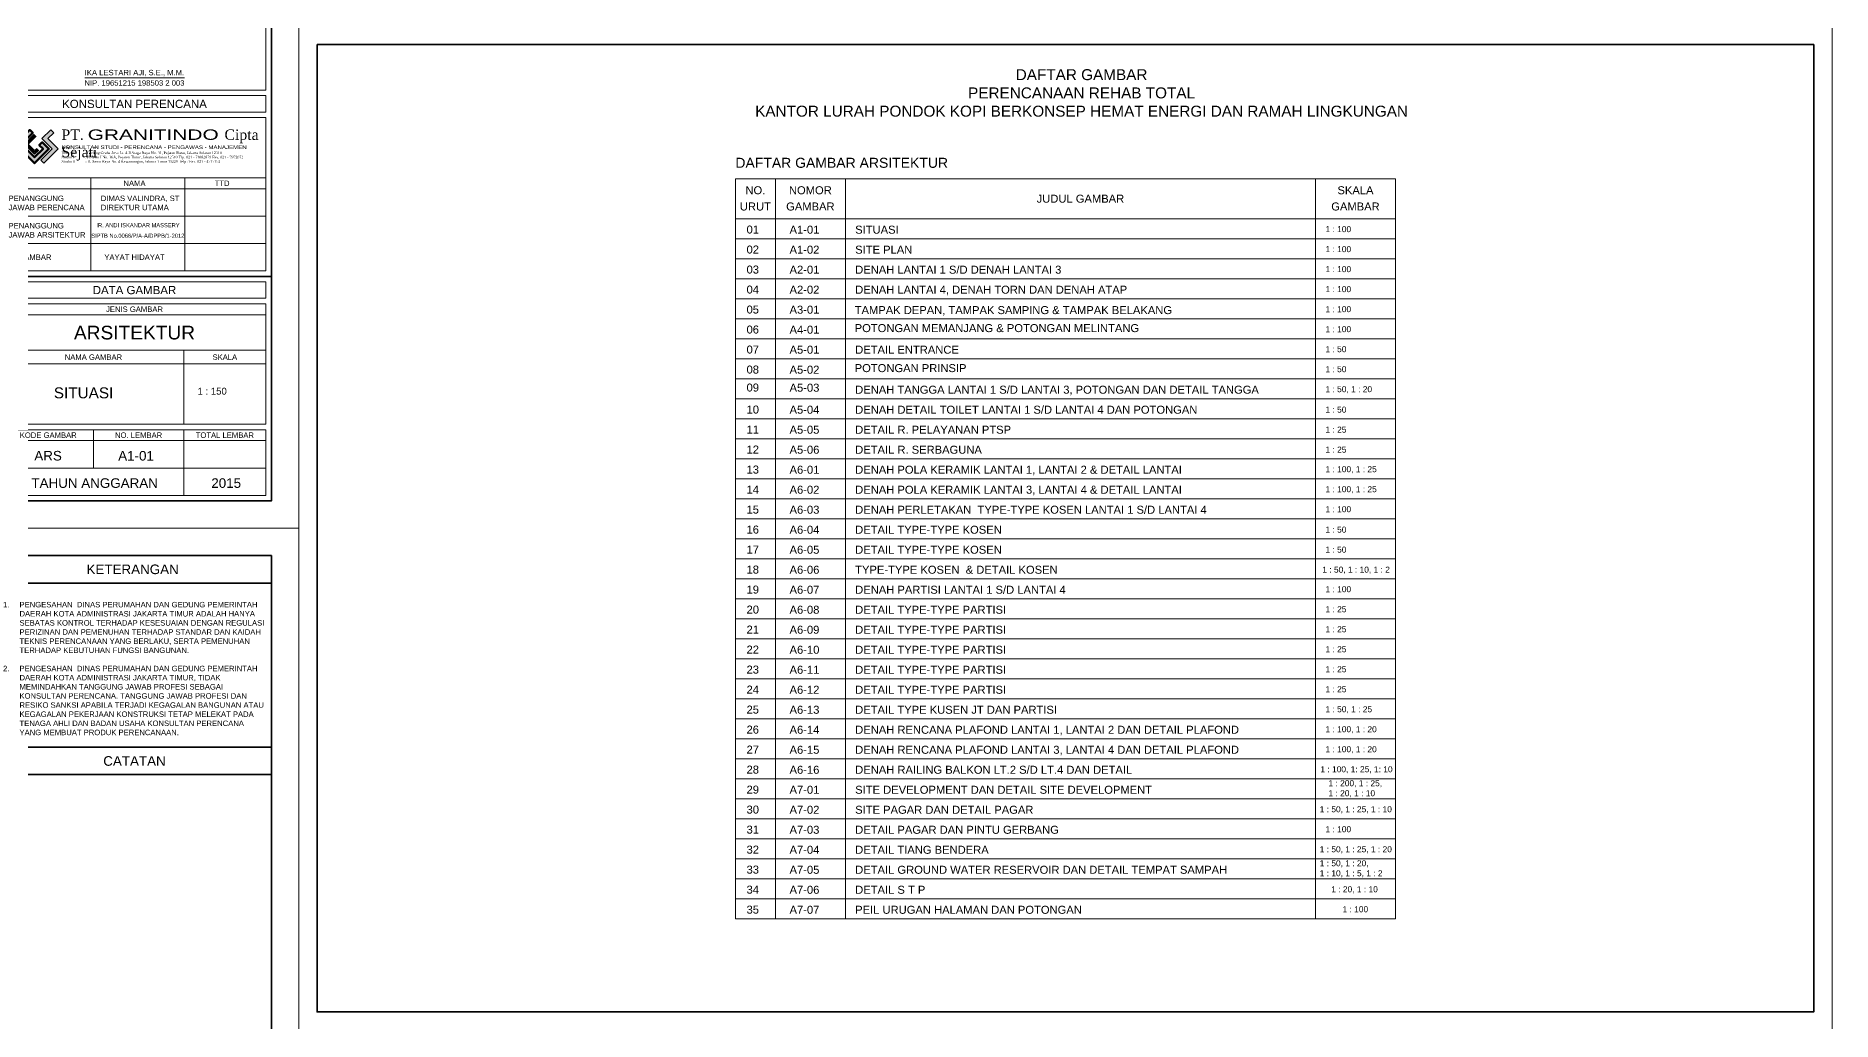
# Model space of a CAD drawing. Header units: millimetres. Extents: x -11 to 1625, y -267 to 180.
# Drawn here: x 1526.8 to 1625.2, y 63.5 to 117.5 of the extents above; entities that cross this region are included whole.
import ezdxf
from ezdxf.enums import TextEntityAlignment as Align

# ---------------------------------------------------------------- set-up
doc = ezdxf.new("R2010")
doc.units = ezdxf.units.MM
for name, color, linetype, lineweight in [('GRS KOP', 1, 'Continuous', 35), ('grs-kop', 1, 'Continuous', 35), ('kop', 7, 'Continuous', 20), ('logo', 7, 'Continuous', 50), ('not', 7, 'Continuous', 20)]:
    doc.layers.add(name, color=color, linetype=linetype, lineweight=lineweight)
doc.styles.add('2', font='ROMANT.shx')
doc.styles.add('BARU', font='complex.shx')
doc.styles.get("Standard").update_dxf_attribs({"font": 'ARIALUNI.TTF'})

# ---------------------------------------------------------------- blocks, each defined once
blk = doc.blocks.new('logo granitindo baru')
at = {"layer": 'logo'}
for points in [[(1.03, 1.463), (0.916, 1.574), (0.366, 1.024), (1.1, 0.289), (1.652, 0.843), (1.392, 1.098), (1.281, 0.987), (1.423, 0.84), (1.102, 0.519), (0.594, 1.025)], [(1.721, 1.576), (1.381, 1.236), (1.771, 0.842), (1.341, 0.407), (1.454, 0.294), (2.001, 0.844), (1.609, 1.237), (1.835, 1.464)]]:
    blk.add_hatch(color=8, dxfattribs=at).paths.add_polyline_path(points)
blk.add_lwpolyline([(1.03, 1.463), (0.916, 1.574), (0.366, 1.024), (1.1, 0.289), (1.652, 0.843), (1.392, 1.098), (1.281, 0.987), (1.423, 0.84), (1.102, 0.519), (0.594, 1.025), (1.03, 1.463), (0.916, 1.574)], dxfattribs=at)
at = {"layer": 'logo', "lineweight": 13}
for points in [[(1.089, 1.403), (0.713, 1.026), (1.101, 0.638), (1.258, 0.794)], [(1.112, 1.38), (0.759, 1.026), (1.101, 0.683), (1.235, 0.817)], [(1.134, 1.357), (0.803, 1.026), (1.101, 0.728), (1.213, 0.839)], [(1.157, 1.334), (0.85, 1.026), (1.101, 0.775), (1.189, 0.863)]]:
    blk.add_lwpolyline(points, dxfattribs=at)
at = {"layer": 'logo', "lineweight": 0}
blk.add_lwpolyline([(1.721, 1.576), (1.381, 1.236), (1.771, 0.842), (1.341, 0.407), (1.454, 0.294), (2.001, 0.844), (1.609, 1.237), (1.835, 1.464), (1.721, 1.576)], dxfattribs=at)
at = {"layer": 'logo', "insert": (2.134, 1.589), "char_height": 0.4, "width": 7.66452, "attachment_point": 1}
blk.add_mtext('{\\fTimes New Roman|b0|i0|c0|p18;PT. \\fCityBlueprint|b0|i0|c2|p2;\\W1.5;GRANITINDO \\fTimes New Roman|b0|i0|c0|p18;\\W1;Cipta Sejati}', dxfattribs=at)
at = {"layer": 'logo', "insert": (2.134, 0.975), "char_height": 0.1, "attachment_point": 1}
blk.add_mtext_dynamic_manual_height_columns('{\\f@Arial Unicode MS|b0|i0|c0|p34;\\H1.4x;\\W1.2;KONSULTAN STUDI - PERENCANA - PENGAWAS - MANAJEMEN\\fTimes New Roman|b0|i0|c0|p18;\\P\\pt0.9;\\H0.71429x;\\W1;Domisili ^I: Gedung Graha Arsa Lt. 4 Jl.Siaga Raya No. 31, Pejaten Barat, Jakarta Selatan 12510\\PStudio I ^I: Jl. Batu I No. 36A, Pejaten Timur, Jakarta Selatan 12510 Tlp. 021 - 71082879 Fax. 021 - 7972072\\PStudio II          : Jl. Sawo Raya No. 4 Rawamangun, Jakarta Timur 13220 Telp / Fax. 021 - 4717152}', width=9.56937, gutter_width=0, heights=[1.67], dxfattribs=at)
blk = doc.blocks.new('kop')
at = {"layer": 'GRS KOP'}
for p, q in [((83, 1), (83, 54)), ((73, 53), (83, 53)), ((73, 47), (83, 47)), ((73, 46), (83, 46)), ((73, 9.2), (83, 9.2))]:
    blk.add_line(p, q, dxfattribs=at)
blk.add_lwpolyline([(1, 54), (83, 54), (83, 1), (1, 1)], close=True, dxfattribs=at)
at = {"layer": 'kop', "color": 7}
for p, q in [((84, 55), (0, 55)), ((84, 55), (84, 0)), ((84, 55), (84, 0)), ((0, 0), (84, 0))]:
    blk.add_line(p, q, dxfattribs=at)
at = {"layer": 'kop'}
for p, q in [((82.8, 16), (82.8, 19.6)), ((82.8, 16), (73.2, 16)), ((82.8, 15), (73.2, 15)), ((82.8, 9.4), (82.8, 15)), ((82.8, 12.8), (73.2, 12.8)), ((76.4, 9.4), (76.4, 12.8)), ((79.842, 9.4), (79.842, 12.8)), ((82.8, 12.4), (73.2, 12.4)), ((82.8, 11.4), (73.2, 11.4)), ((82.8, 10.4), (73.2, 10.4)), ((82.8, 9.4), (73.2, 9.4)), ((73.2, 7.8), (82.8, 7.8)), ((73.2, 6.5), (82.8, 6.5)), ((73.2, 6), (82.8, 6)), ((79.8, 3.8), (79.8, 6.5)), ((76.5, 2.2), (76.5, 3.6)), ((79.8, 1.2), (79.8, 3.6)), ((73.2, 3.2), (82.8, 3.2)), ((73.2, 2.2), (82.8, 2.2))]:
    blk.add_line(p, q, dxfattribs=at)
blk.add_lwpolyline([(76.189, 16.449), (79.826, 16.449)], dxfattribs=at)
for points in [[(73.2, 15.2), (82.8, 15.2), (82.8, 15.8), (73.2, 15.8)], [(73.2, 8.4), (82.8, 8.4), (82.8, 9), (73.2, 9)], [(73.2, 3.8), (82.8, 3.8), (82.8, 8.2), (73.2, 8.2)], [(73.2, 1.2), (82.8, 1.2), (82.8, 3.6), (73.2, 3.6)]]:
    blk.add_lwpolyline(points, close=True, dxfattribs=at)
at = {"xscale": 0.9500000000000455, "yscale": 0.9500000000000455, "zscale": 0.9500000000000455}
blk.add_blockref('logo granitindo baru', (73.307, 13.056), dxfattribs=at)
at = {"layer": 'kop'}
for s, height, p in [('KETERANGAN ', 0.35, (78, 53.5)), ('CATATAN', 0.35, (78, 46.5)), ('IKA LESTARI AJI, S.E., M.M.', 0.2, (77.999, 16.625)), ('NIP. 19651215 198503 2 003', 0.2, (77.999, 16.264)), ('KONSULTAN PERENCANA', 0.3, (78, 15.5)), ('NAMA', 0.2, (78, 12.6)), ('TTD', 0.2, (81.2, 12.6)), ('DATA GAMBAR', 0.3, (78, 8.7)), ('JENIS GAMBAR', 0.2, (78, 8)), ('ARSITEKTUR', 0.5, (78, 7.146)), ('NAMA GAMBAR', 0.2, (76.5, 6.25)), ('SKALA', 0.2, (81.3, 6.25)), ('KODE GAMBAR', 0.2, (74.85, 3.4)), ('NO. LEMBAR', 0.2, (78.15, 3.4)), ('TOTAL LEMBAR', 0.2, (81.3, 3.4)), ('ARS', 0.35, (74.844, 2.65)), ('TAHUN ANGGARAN', 0.35, (76.545, 1.65)), ('2015', 0.35, (81.349, 1.65))]:
    blk.add_text(s, height=height, dxfattribs=at).set_placement(p, align=Align.MIDDLE)
blk.add_text('SIPTB No.0066/P/A-A/DPPB/1-2012', height=0.15, dxfattribs=at).set_placement((78.122, 10.609), align=Align.CENTER)
for s, insert, char_height, width, attachment_point in [('\\pi-0.6,l0.6,t0.6;1.^IPENGESAHAN  DINAS PERUMAHAN DAN GEDUNG PEMERINTAH DAERAH KOTA ADMINISTRASI JAKARTA TIMUR ADALAH HANYA SEBATAS KONTROL TERHADAP KESESUAIAN DENGAN REGULASI PERIZINAN DAN PEMENUHAN TERHADAP STANDAR DAN KAIDAH TEKNIS PERENCANAAN YANG BERLAKU, SERTA PEMENUHAN TERHADAP KEBUTUHAN FUNGSI BANGUNAN.\\P\\P2.^IPENGESAHAN  DINAS PERUMAHAN DAN GEDUNG PEMERINTAH DAERAH KOTA ADMINISTRASI JAKARTA TIMUR, TIDAK MEMINDAHKAN TANGGUNG JAWAB PROFESI SEBAGAI KONSULTAN PERENCANA. TANGGUNG JAWAB PROFESI DAN RESIKO SANKSI APABILA TERJADI KEGAGALAN BANGUNAN ATAU KEGAGALAN PEKERJAAN KONSTRUKSI TETAP MELEKAT PADA TENAGA AHLI DAN BADAN USAHA KONSULTAN PERENCANA YANG MEMBUAT PRODUK PERENCANAAN.', (73.2, 49.875), 0.2, 9.6, 4), ('PENANGGUNG\\PJAWAB PERENCANA', (73.4, 12.15), 0.2, 8.33062, 1), ('DIMAS VALINDRA, ST\\PDIREKTUR UTAMA', (76.77, 12.15), 0.2, 8.16499, 1), ('PENANGGUNG\\PJAWAB ARSITEKTUR', (73.4, 11.15), 0.2, 8.79211, 1), ('IR. ANDI ISKANDAR MASSERY', (76.609, 11.143), 0.15, 4.04264, 1), ('DI GAMBAR', (73.4, 10), 0.2, 7.59768, 1)]:
    blk.add_mtext(s, dxfattribs=dict(at, insert=insert, char_height=char_height, width=width, attachment_point=attachment_point))
at = {"layer": 'kop', "style": 'BARU', "flags": 4}
for p, height in [((73.8, 5.4), 0.35), ((80.303, 5.382), 0.25), ((73.8, 4.9), 0.35), ((80.303, 4.882), 0.25), ((73.8, 4.4), 0.35), ((80.303, 4.382), 0.25)]:
    blk.add_attdef('-', p, '', height=height, dxfattribs=at)
at = {"layer": 'kop', "flags": 4}
for tag, p in [('AR-00', (78.057, 2.648)), ('00', (81.238, 2.647))]:
    blk.add_attdef(tag, text='', height=0.35, dxfattribs=at).set_placement(p, align=Align.MIDDLE)

msp = doc.modelspace()

# ---------------------------------------------------------------- linework, layer by layer
at = {"layer": 'grs-kop'}
msp.add_lwpolyline([(1542.214162, 117), (1624.214162, 117), (1624.214162, 64), (1542.214162, 64)], close=True, dxfattribs=at)
at = {"layer": 'kop'}
msp.add_lwpolyline([(1625.214162, 63), (1541.214162, 63), (1541.214162, 118), (1625.214162, 118)], close=True, dxfattribs=at)
at = {"layer": 'not'}
for p, q in [((1565.1324316, 109.6489268), (1565.1324316, 69.1020163)), ((1565.1324316, 109.6489268), (1601.2958924, 109.6489268)), ((1567.3241565, 109.6489268), (1567.3241565, 69.1020163)), ((1571.1596751, 109.6489268), (1571.1596751, 69.1020163)), ((1596.9124426, 109.6489268), (1596.9124426, 69.1020163)), ((1601.2958924, 109.6489268), (1601.2958924, 69.1020163)), ((1565.1324316, 107.4572019), (1601.2958924, 107.4572019)), ((1565.1324316, 106.3613395), (1601.2958924, 106.3613395)), ((1565.1324316, 105.265477), (1601.2958924, 105.265477)), ((1565.1324316, 104.1696146), (1601.2958924, 104.1696146)), ((1565.1324316, 103.0737521), (1601.2958924, 103.0737521)), ((1565.1324316, 101.9778897), (1601.2958924, 101.9778897)), ((1565.1324316, 100.8820272), (1601.2958924, 100.8820272)), ((1565.1324316, 99.7861648), (1601.2958924, 99.7861648)), ((1565.1324316, 98.6903023), (1601.2958924, 98.6903023)), ((1565.1324316, 97.5944399), (1601.2958924, 97.5944399)), ((1565.1324316, 96.4985774), (1601.2958924, 96.4985774)), ((1565.1324316, 95.402715), (1601.2958924, 95.402715)), ((1565.1324316, 94.3068525), (1601.2958924, 94.3068525)), ((1565.1324316, 93.2109901), (1601.2958924, 93.2109901)), ((1565.1324316, 92.1151276), (1601.2958924, 92.1151276)), ((1565.1324316, 91.0192652), (1601.2958924, 91.0192652)), ((1565.1324316, 89.9234028), (1601.2958924, 89.9234028)), ((1565.1324316, 88.8275403), (1601.2958924, 88.8275403)), ((1565.1324316, 87.7316779), (1601.2958924, 87.7316779)), ((1565.1324316, 86.6358154), (1601.2958924, 86.6358154)), ((1565.1324316, 85.539953), (1601.2958924, 85.539953)), ((1565.1324316, 84.4440905), (1601.2958924, 84.4440905)), ((1565.1324316, 83.3482281), (1601.2958924, 83.3482281)), ((1565.1324316, 82.2523656), (1601.2958924, 82.2523656)), ((1565.1324316, 81.1565032), (1601.2958924, 81.1565032)), ((1565.1324316, 80.0606407), (1601.2958924, 80.0606407)), ((1565.1324316, 78.9647783), (1601.2958924, 78.9647783)), ((1565.1324316, 77.8689158), (1601.2958924, 77.8689158)), ((1565.1324316, 76.7730534), (1601.2958924, 76.7730534)), ((1565.1324316, 75.6771909), (1601.2958924, 75.6771909)), ((1565.1324316, 74.5813285), (1601.2958924, 74.5813285)), ((1565.1324316, 73.4854661), (1601.2958924, 73.4854661)), ((1565.1324316, 72.3896036), (1601.2958924, 72.3896036)), ((1565.1324316, 71.2937412), (1601.2958924, 71.2937412)), ((1565.1324316, 70.1978787), (1601.2958924, 70.1978787)), ((1565.1324316, 69.1020163), (1601.2958924, 69.1020163))]:
    msp.add_line(p, q, dxfattribs=at)

# ---------------------------------------------------------------- block references
at = {"layer": 'kop'}
ref = msp.add_blockref('kop', (1415.214162, 90.5000005), dxfattribs=dict(at, xscale=1.5, yscale=1.5, zscale=1.5))
ref.add_attrib('-', 'SITUASI', (1527.7944716, 97.617265), dxfattribs={"height": 0.6, "flags": 4})
ref.add_attrib('-', '1 : 150', (1535.6693876, 97.8223407), dxfattribs={"height": 0.375, "flags": 4})
ref.add_attrib('AR-00', 'A1-01', dxfattribs={"height": 0.52496107, "flags": 4}).set_placement((1532.2995955, 94.4715486), align=Align.MIDDLE)
ref.add_attrib('-', 'YAYAT HIDAYAT', dxfattribs={"height": 0.3}).set_placement((1532.214162, 105.3500005), align=Align.MIDDLE)
at = {"layer": 'kop', "xscale": 1.5, "yscale": 1.5, "zscale": 1.5}
msp.add_blockref('kop', (1415.214162, 8), dxfattribs=at)

# ---------------------------------------------------------------- texts
at = {"layer": 'not'}
for s, height, p in [('DAFTAR GAMBAR ARSITEKTUR', 0.547931223, (1565.1324316, 110.247705)), ('01', 0.43834498, (1565.7450194, 106.6468011)), ('A1-01', 0.43834498, (1568.1014863, 106.6380218)), ('SITUASI', 0.43834498, (1571.6960413, 106.6380218)), ('1 : 100', 0.32875873, (1597.4603738, 106.7217348)), ('02', 0.43834498, (1565.7450194, 105.5509387)), ('A1-02', 0.43834498, (1568.1014863, 105.5421593)), ('SITE PLAN', 0.43834498, (1571.6960413, 105.5421593)), ('1 : 100', 0.32875873, (1597.4603738, 105.6258723)), ('03', 0.43834498, (1565.7450194, 104.4550762)), ('A2-01', 0.43834498, (1568.1014863, 104.4462969)), ('DENAH LANTAI 1 S/D DENAH LANTAI 3', 0.438344979, (1571.6960413, 104.4462969)), ('1 : 100', 0.32875873, (1597.4603738, 104.5300099)), ('04', 0.43834498, (1565.7450194, 103.3592138)), ('A2-02', 0.43834498, (1568.1014863, 103.3504345)), ('DENAH LANTAI 4, DENAH TORN DAN DENAH ATAP', 0.438344979, (1571.6960413, 103.3504345)), ('1 : 100', 0.32875873, (1597.4603738, 103.4341474)), ('05', 0.43834498, (1565.7450194, 102.2633514)), ('A3-01', 0.43834498, (1568.1014863, 102.254572)), ('TAMPAK DEPAN, TAMPAK SAMPING & TAMPAK BELAKANG', 0.438344979, (1571.669807, 102.2323475)), ('1 : 100', 0.32875873, (1597.4603738, 102.338285)), ('06', 0.43834498, (1565.7450194, 101.1674889)), ('A4-01', 0.43834498, (1568.1014863, 101.1587096)), ('POTONGAN MEMANJANG & POTONGAN MELINTANG', 0.438344979, (1571.669807, 101.2460713)), ('1 : 100', 0.32875873, (1597.4603738, 101.2424225)), ('07', 0.43834498, (1565.7450194, 100.0716265)), ('A5-01', 0.43834498, (1568.1014863, 100.0628471)), ('DETAIL ENTRANCE', 0.438344979, (1571.6960413, 100.0628471)), ('1 : 50', 0.32875873, (1597.4603738, 100.1465601)), ('08', 0.43834498, (1565.7450194, 98.975764)), ('A5-02', 0.43834498, (1568.1014863, 98.9669847)), ('POTONGAN PRINSIP', 0.438344979, (1571.669807, 99.0543464)), ('1 : 50', 0.32875873, (1597.4603738, 99.0506976)), ('09', 0.43834498, (1565.7450194, 97.9894878)), ('A5-03', 0.43834498, (1568.1014863, 97.9807085)), ('DENAH TANGGA LANTAI 1 S/D LANTAI 3, POTONGAN DAN DETAIL TANGGA', 0.438344979, (1571.6960413, 97.8711222)), ('1 : 50, 1 : 20', 0.328758734, (1597.4603738, 97.9548352)), ('10', 0.43834498, (1565.7450194, 96.7840391)), ('A5-04', 0.43834498, (1568.1014863, 96.7752598)), ('DENAH DETAIL TOILET LANTAI 1 S/D LANTAI 4 DAN POTONGAN', 0.438344979, (1571.6960413, 96.7752598)), ('1 : 50', 0.32875873, (1597.4603738, 96.8356953)), ('11', 0.43834498, (1565.7450194, 95.6881767)), ('A5-05', 0.43834498, (1568.1014863, 95.6793973)), ('DETAIL R. PELAYANAN PTSP', 0.438344979, (1571.6960413, 95.6793973)), ('1 : 25', 0.32875873, (1597.4603738, 95.7398329)), ('12', 0.43834498, (1565.7450194, 94.5923142)), ('A5-06', 0.43834498, (1568.1014863, 94.5835349)), ('DETAIL R. SERBAGUNA', 0.438344979, (1571.6960413, 94.5835349)), ('1 : 25', 0.32875873, (1597.4603738, 94.6439704)), ('13', 0.43834498, (1565.7450194, 93.4964518)), ('A6-01', 0.43834498, (1568.1014863, 93.4876724)), ('DENAH POLA KERAMIK LANTAI 1, LANTAI 2 & DETAIL LANTAI', 0.438344979, (1571.6960413, 93.4876724)), ('1 : 100, 1 : 25', 0.328758734, (1597.4603738, 93.5713854)), ('14', 0.43834498, (1565.7450194, 92.4005893)), ('A6-02', 0.43834498, (1568.1014863, 92.39181)), ('DENAH POLA KERAMIK LANTAI 3, LANTAI 4 & DETAIL LANTAI', 0.438344979, (1571.6960413, 92.39181)), ('1 : 100, 1 : 25', 0.328758734, (1597.4603738, 92.475523)), ('15', 0.43834498, (1565.7450194, 91.3047269)), ('A6-03', 0.43834498, (1568.1014863, 91.2959475)), ('DENAH PERLETAKAN  TYPE-TYPE KOSEN LANTAI 1 S/D LANTAI 4', 0.438344979, (1571.6960413, 91.2959475)), ('1 : 100', 0.32875873, (1597.4603738, 91.3796605)), ('16', 0.43834498, (1565.7450194, 90.2088644)), ('A6-04', 0.43834498, (1568.1014863, 90.2000851)), ('DETAIL TYPE-TYPE KOSEN', 0.438344979, (1571.6960413, 90.2000851)), ('1 : 50', 0.32875873, (1597.4603738, 90.2605206)), ('17', 0.43834498, (1565.7450194, 89.113002)), ('A6-05', 0.43834498, (1568.1014863, 89.1042226)), ('DETAIL TYPE-TYPE KOSEN', 0.438344979, (1571.6960413, 89.1042226)), ('1 : 50', 0.32875873, (1597.4603738, 89.1646582)), ('18', 0.43834498, (1565.7450194, 88.0171395)), ('A6-06', 0.43834498, (1568.1014863, 88.0083602)), ('TYPE-TYPE KOSEN  & DETAIL KOSEN', 0.438344979, (1571.6960413, 88.0083602)), ('1 : 50, 1 : 10, 1 : 2', 0.328758734, (1597.2874823, 88.0687958)), ('19', 0.43834498, (1565.7450194, 86.9212771)), ('A6-07', 0.43834498, (1568.1014863, 86.9124978)), ('DENAH PARTISI LANTAI 1 S/D LANTAI 4', 0.438344979, (1571.6960413, 86.9124978)), ('1 : 100', 0.32875873, (1597.4603738, 86.9962107)), ('20', 0.43834498, (1565.7450194, 85.8254147)), ('A6-08', 0.43834498, (1568.1014863, 85.8166353)), ('DETAIL TYPE-TYPE PARTISI', 0.438344979, (1571.6960413, 85.8166353)), ('1 : 25', 0.32875873, (1597.4603738, 85.9003483)), ('21', 0.43834498, (1565.7450194, 84.7295522)), ('A6-09', 0.43834498, (1568.1014863, 84.7207729)), ('DETAIL TYPE-TYPE PARTISI', 0.438344979, (1571.6960413, 84.7207729)), ('1 : 25', 0.32875873, (1597.4603738, 84.8044858)), ('22', 0.43834498, (1565.7450194, 83.6336898)), ('A6-10', 0.43834498, (1568.1014863, 83.6249104)), ('DETAIL TYPE-TYPE PARTISI', 0.438344979, (1571.6960413, 83.6249104)), ('1 : 25', 0.32875873, (1597.4603738, 83.7086234)), ('23', 0.43834498, (1565.7450194, 82.5378273)), ('A6-11', 0.43834498, (1568.1014863, 82.529048)), ('DETAIL TYPE-TYPE PARTISI', 0.438344979, (1571.6960413, 82.529048)), ('1 : 25', 0.32875873, (1597.4603738, 82.6127609)), ('24', 0.43834498, (1565.7450194, 81.4419649)), ('A6-12', 0.43834498, (1568.1014863, 81.4331855)), ('DETAIL TYPE-TYPE PARTISI', 0.438344979, (1571.6960413, 81.4331855)), ('1 : 25', 0.32875873, (1597.4603738, 81.5168985)), ('25', 0.43834498, (1565.7450194, 80.3461024)), ('A6-13', 0.43834498, (1568.1014863, 80.3373231)), ('DETAIL TYPE KUSEN JT DAN PARTISI', 0.438344979, (1571.6960413, 80.3373231)), ('1 : 50, 1 : 25', 0.328758734, (1597.4603738, 80.421036)), ('26', 0.43834498, (1565.7450194, 79.25024)), ('A6-14', 0.43834498, (1568.1014863, 79.2414606)), ('DENAH RENCANA PLAFOND LANTAI 1, LANTAI 2 DAN DETAIL PLAFOND', 0.438344979, (1571.6960413, 79.2414606)), ('1 : 100, 1 : 20', 0.328758734, (1597.4603738, 79.3251736)), ('27', 0.43834498, (1565.7450194, 78.1543775)), ('A6-15', 0.43834498, (1568.1014863, 78.1455982)), ('DENAH RENCANA PLAFOND LANTAI 3, LANTAI 4 DAN DETAIL PLAFOND', 0.438344979, (1571.6960413, 78.1455982)), ('1 : 100, 1 : 20', 0.328758734, (1597.4603738, 78.2293112)), ('28', 0.43834498, (1565.7450194, 77.0585151)), ('A6-16', 0.43834498, (1568.1014863, 77.0497357)), ('DENAH RAILING BALKON LT.2 S/D LT.4 DAN DETAIL', 0.438344979, (1571.6960413, 77.0497357)), ('1 : 100, 1: 25, 1: 10', 0.328758734, (1597.1816044, 77.1334487)), ('29', 0.43834498, (1565.7450194, 75.9626526)), ('A7-01', 0.43834498, (1568.1014863, 75.9538733)), ('SITE DEVELOPMENT DAN DETAIL SITE DEVELOPMENT ', 0.438344979, (1571.6960413, 75.9538733)), ('1 : 200, 1 : 25,', 0.328758734, (1597.6256808, 76.366345)), ('1 : 20, 1 : 10', 0.328758734, (1597.6256808, 75.8184138)), ('30', 0.43834498, (1565.7450194, 74.8667902)), ('A7-02', 0.43834498, (1568.1014863, 74.8580108)), ('SITE PAGAR DAN DETAIL PAGAR', 0.438344979, (1571.6960413, 74.8580108)), ('1 : 50, 1 : 25, 1 : 10', 0.328758734, (1597.1426109, 74.9417238)), ('31', 0.43834498, (1565.7450194, 73.7709277)), ('A7-03', 0.43834498, (1568.1014863, 73.7621484)), ('DETAIL PAGAR DAN PINTU GERBANG', 0.438344979, (1571.6960413, 73.7621484)), ('1 : 100', 0.32875873, (1597.4603738, 73.8458614)), ('32', 0.43834498, (1565.7450194, 72.6750653)), ('A7-04', 0.43834498, (1568.1014863, 72.6662859)), ('DETAIL TIANG BENDERA', 0.438344979, (1571.6960413, 72.6662859)), ('1 : 50, 1 : 25, 1 : 20', 0.328758734, (1597.1426109, 72.7499989)), ('33', 0.43834498, (1565.7450194, 71.5792028)), ('A7-05', 0.43834498, (1568.1014863, 71.5704235)), ('DETAIL GROUND WATER RESERVOIR DAN DETAIL TEMPAT SAMPAH', 0.438344979, (1571.6960413, 71.5704235)), ('1 : 50, 1 : 20,', 0.328758734, (1597.1426109, 71.9828952)), ('34', 0.43834498, (1565.7450194, 70.4833404)), ('A7-06', 0.43834498, (1568.1014863, 70.4745611)), ('DETAIL S T P ', 0.438344979, (1571.6960413, 70.4745611)), ('1 : 10, 1 : 5, 1 : 2', 0.328758734, (1597.1426109, 71.434964)), ('1 : 20, 1 : 10', 0.328758734, (1597.7770942, 70.558274)), ('35', 0.43834498, (1565.7450194, 69.387478)), ('A7-07', 0.43834498, (1568.1014863, 69.3786986)), ('PEIL URUGAN HALAMAN DAN POTONGAN', 0.438344979, (1571.6960413, 69.3786986)), ('1 : 100', 0.32875873, (1598.3950724, 69.4624116))]:
    msp.add_text(s, height=height, dxfattribs=at).set_placement(p)
at = {"layer": 'not', "insert": (1584.09873, 115.6508931), "char_height": 0.6, "attachment_point": 2, "style": '2'}
msp.add_mtext('{\\fArial|b0|i0|c0|p34;DAFTAR GAMBAR\\P\\fArial Unicode MS|b0|i0|c0|p34;PERENCANAAN REHAB TOTAL \\PKANTOR LURAH PONDOK KOPI BERKONSEP HEMAT ENERGI DAN RAMAH LINGKUNGAN}', dxfattribs=at)
at = {"layer": 'not', "attachment_point": 5}
for s, insert, char_height in [('NO.', (1566.2282941, 109.0140916), 0.43834498), ('NOMOR', (1569.2419158, 109.0140916), 0.43834498), ('SKALA', (1599.1041675, 109.0140916), 0.43834498), ('URUT', (1566.2282941, 108.1255129), 0.43834498), ('GAMBAR', (1569.2419158, 108.1255129), 0.43834498), ('JUDUL GAMBAR', (1584.0360588, 108.5530643), 0.438344979), ('GAMBAR', (1599.1041675, 108.1255129), 0.43834498)]:
    msp.add_mtext(s, dxfattribs=dict(at, insert=insert, char_height=char_height))

doc.saveas('drawing.dxf')
